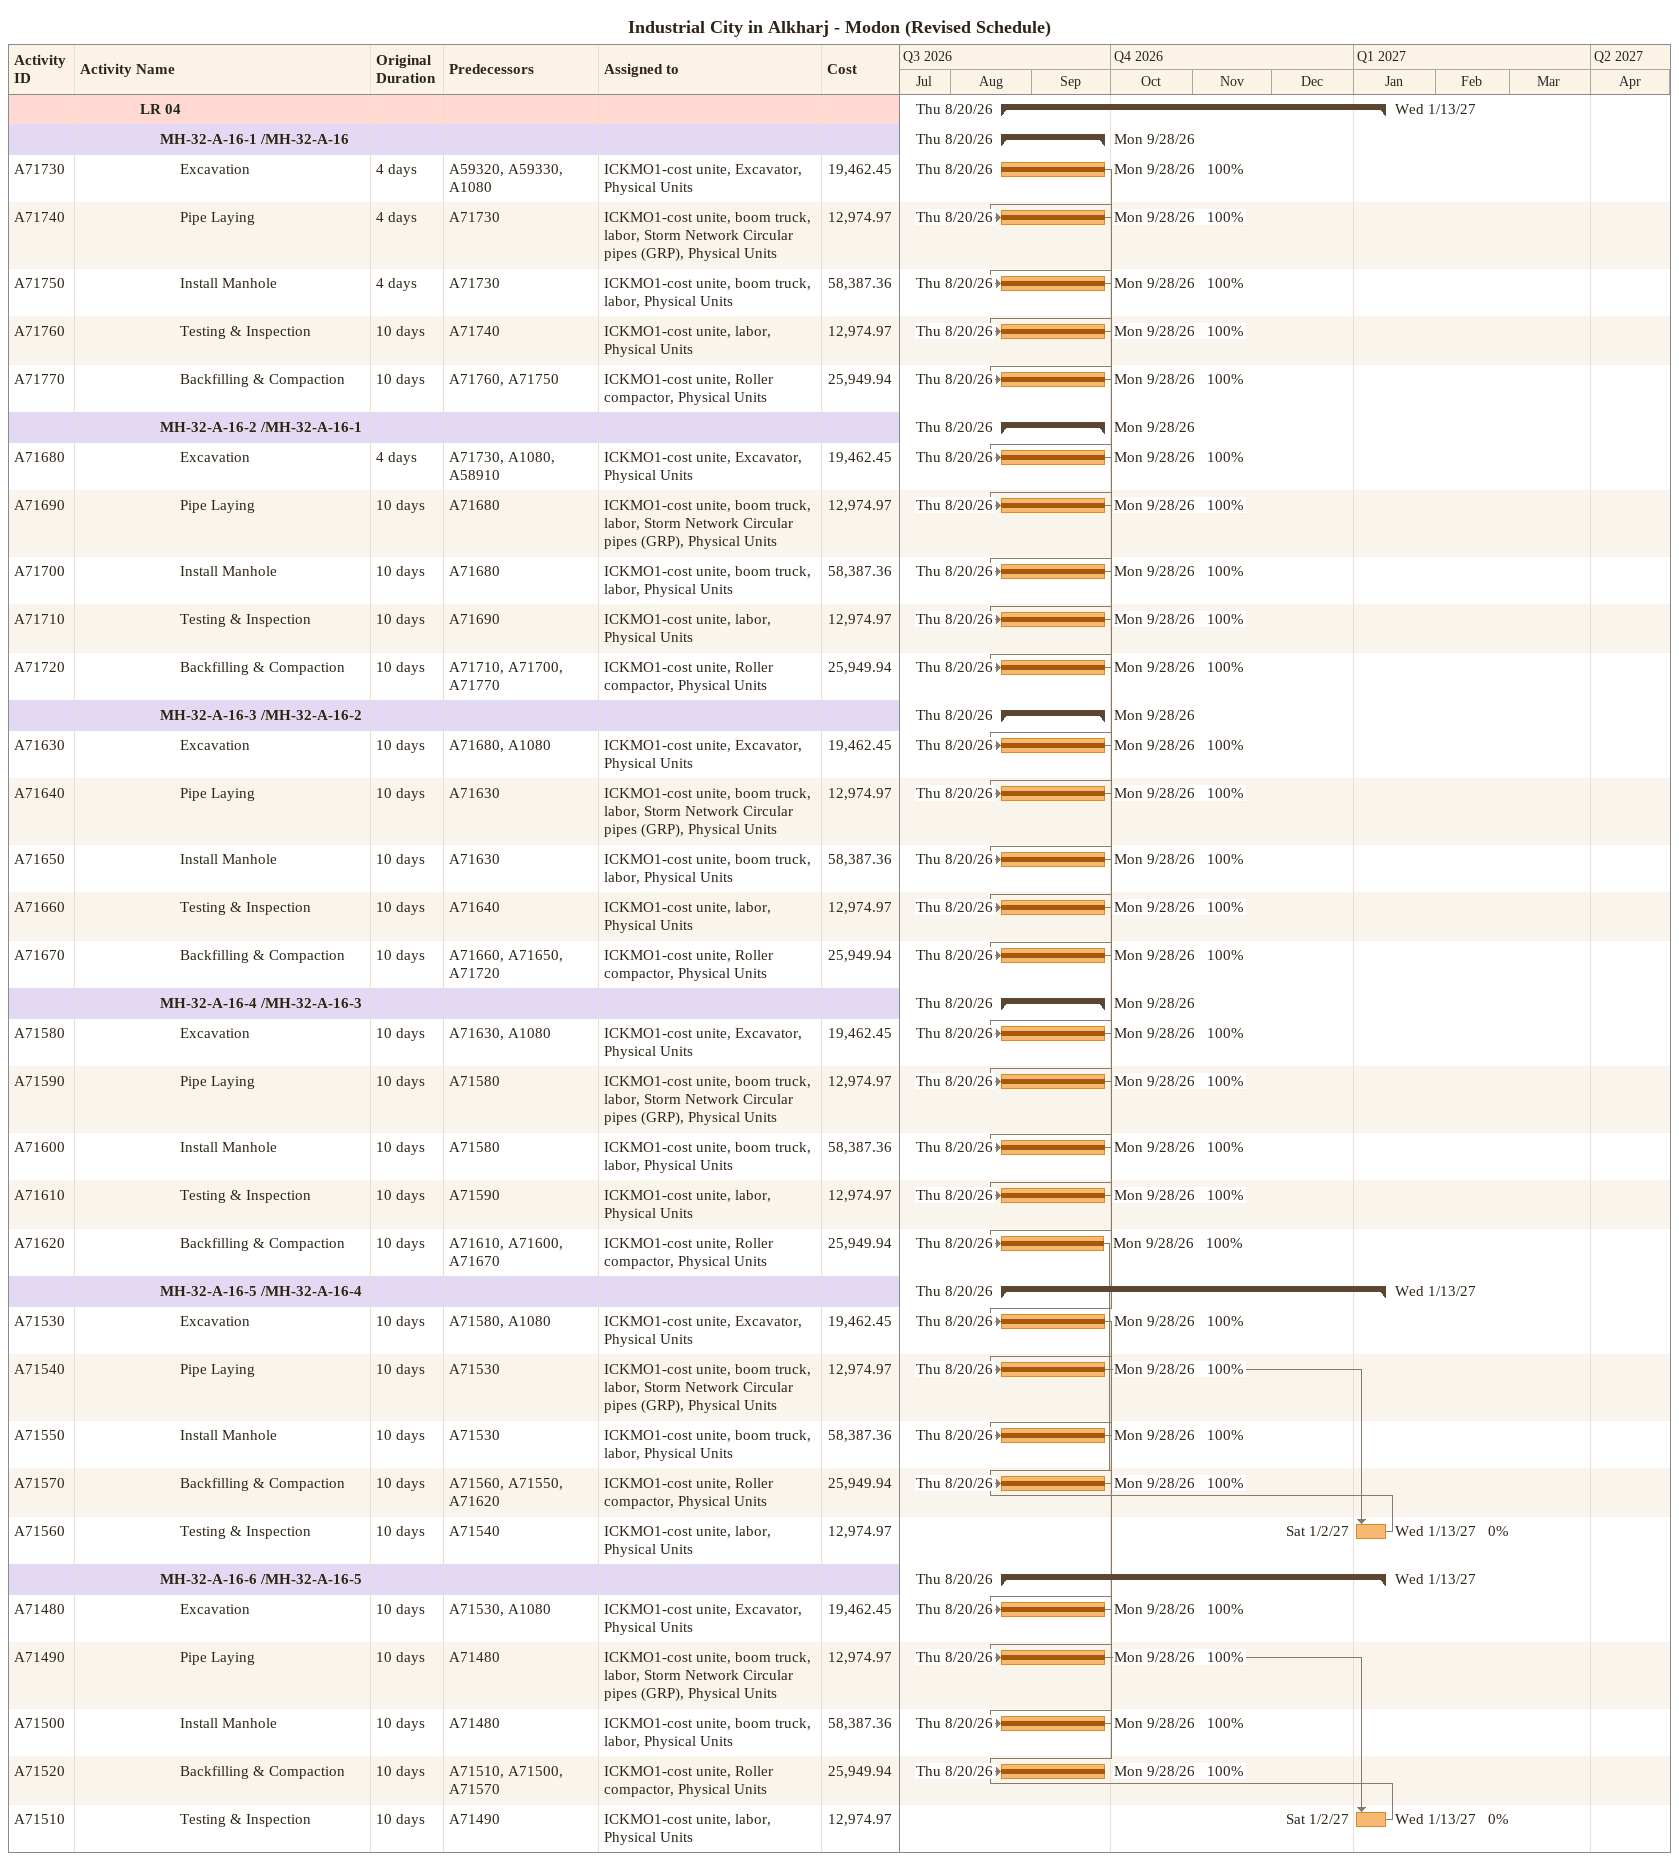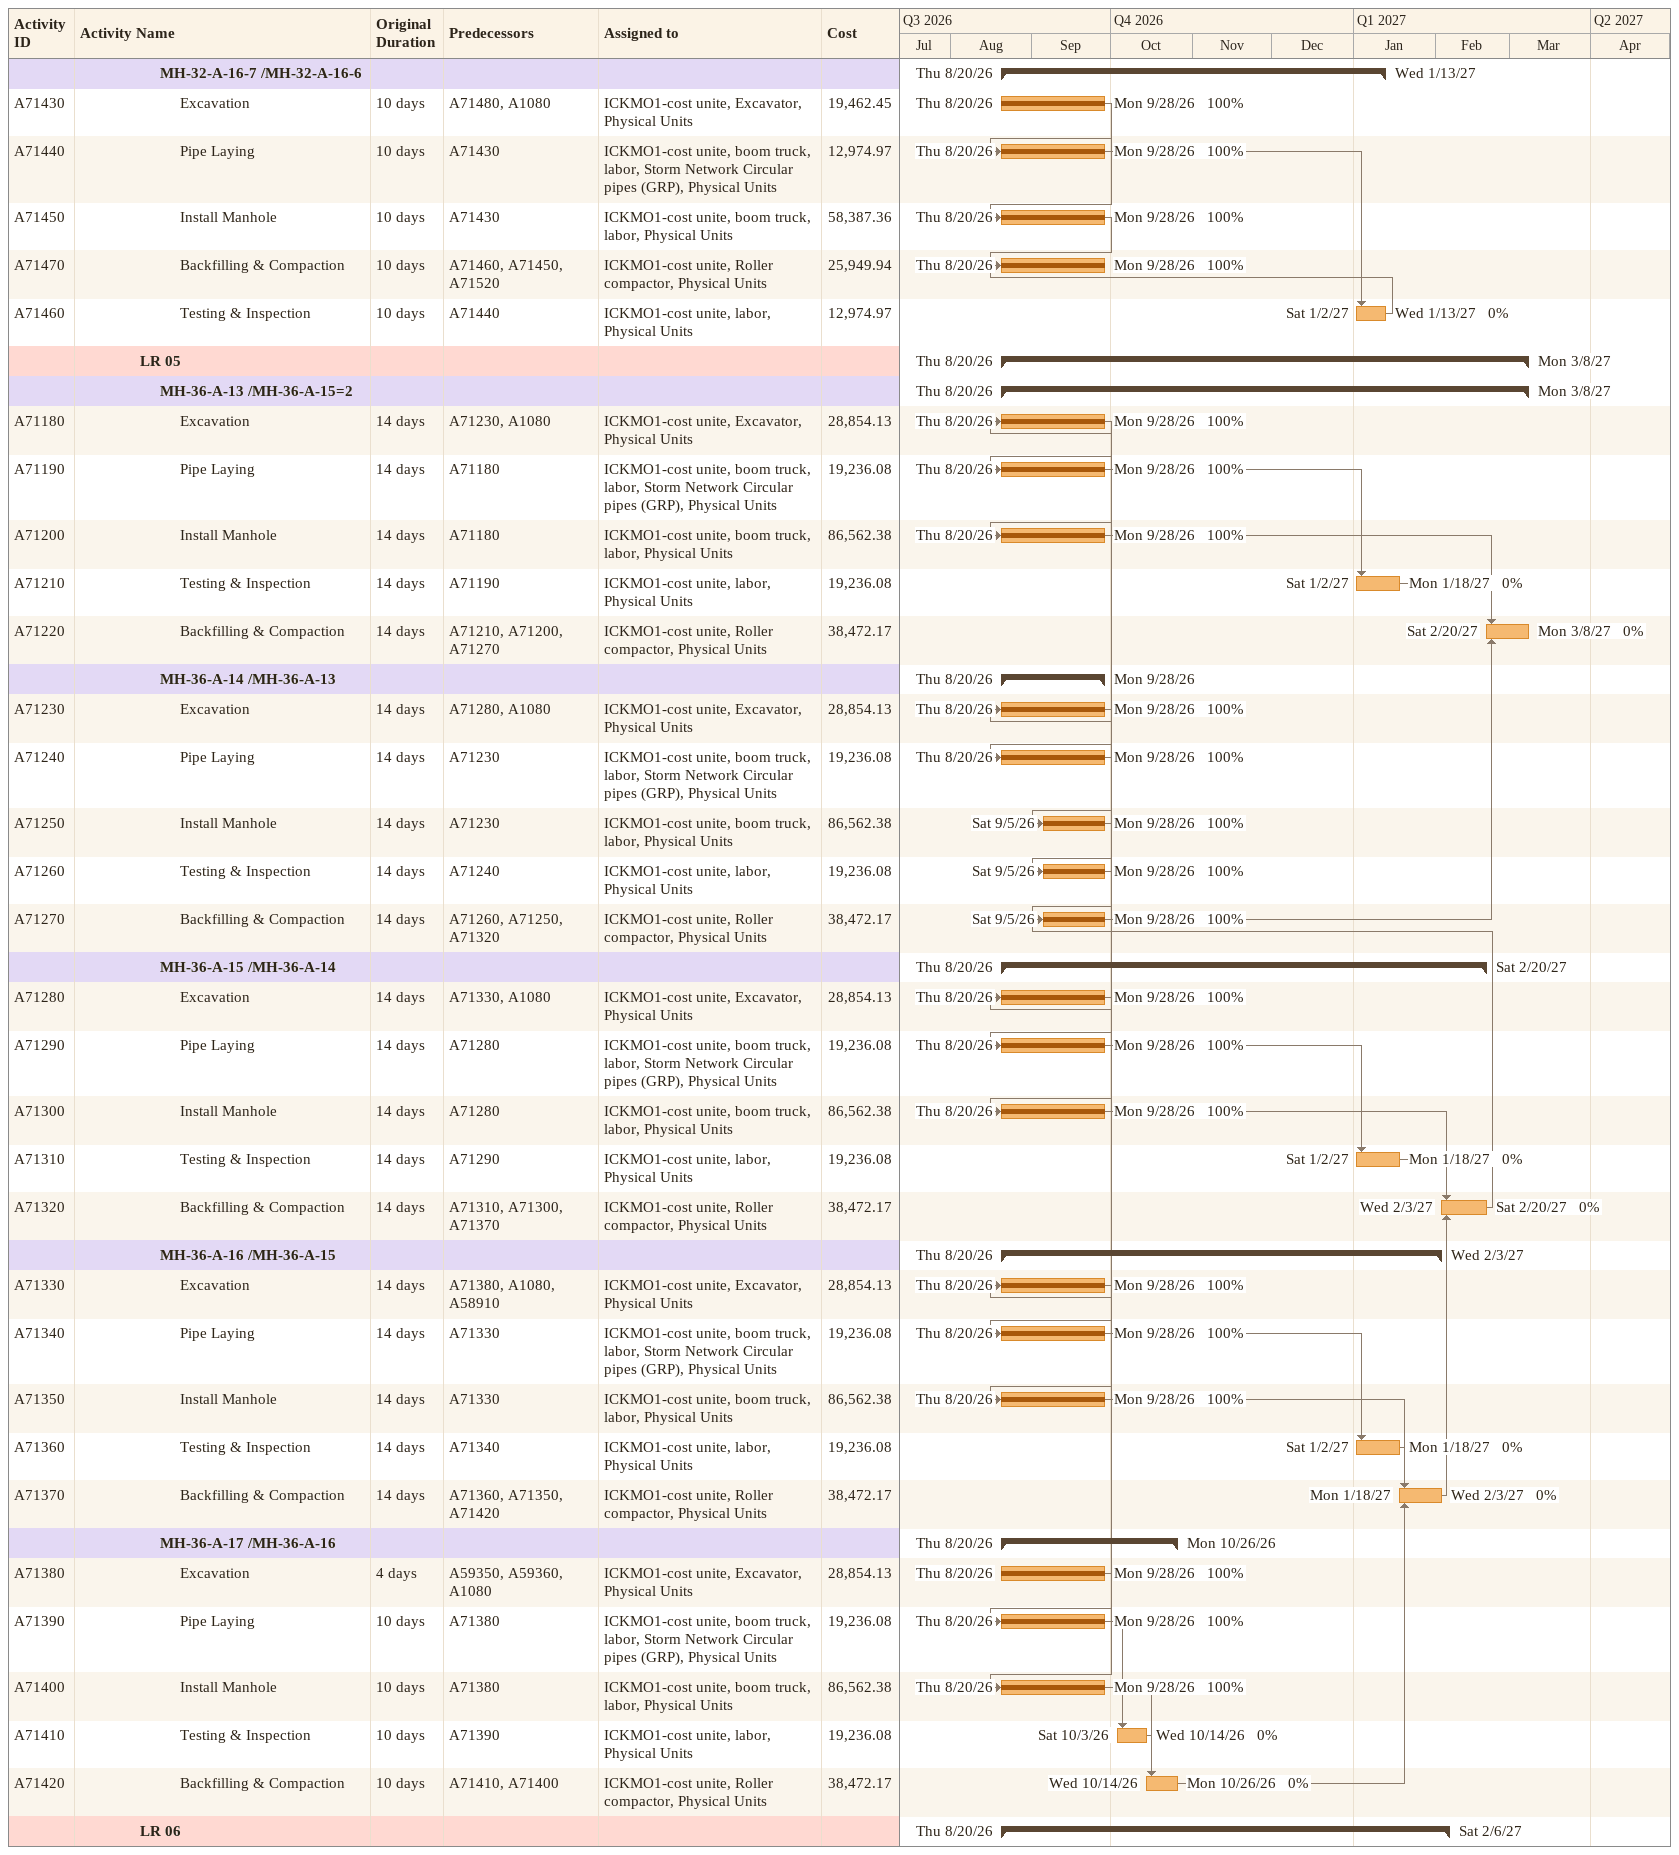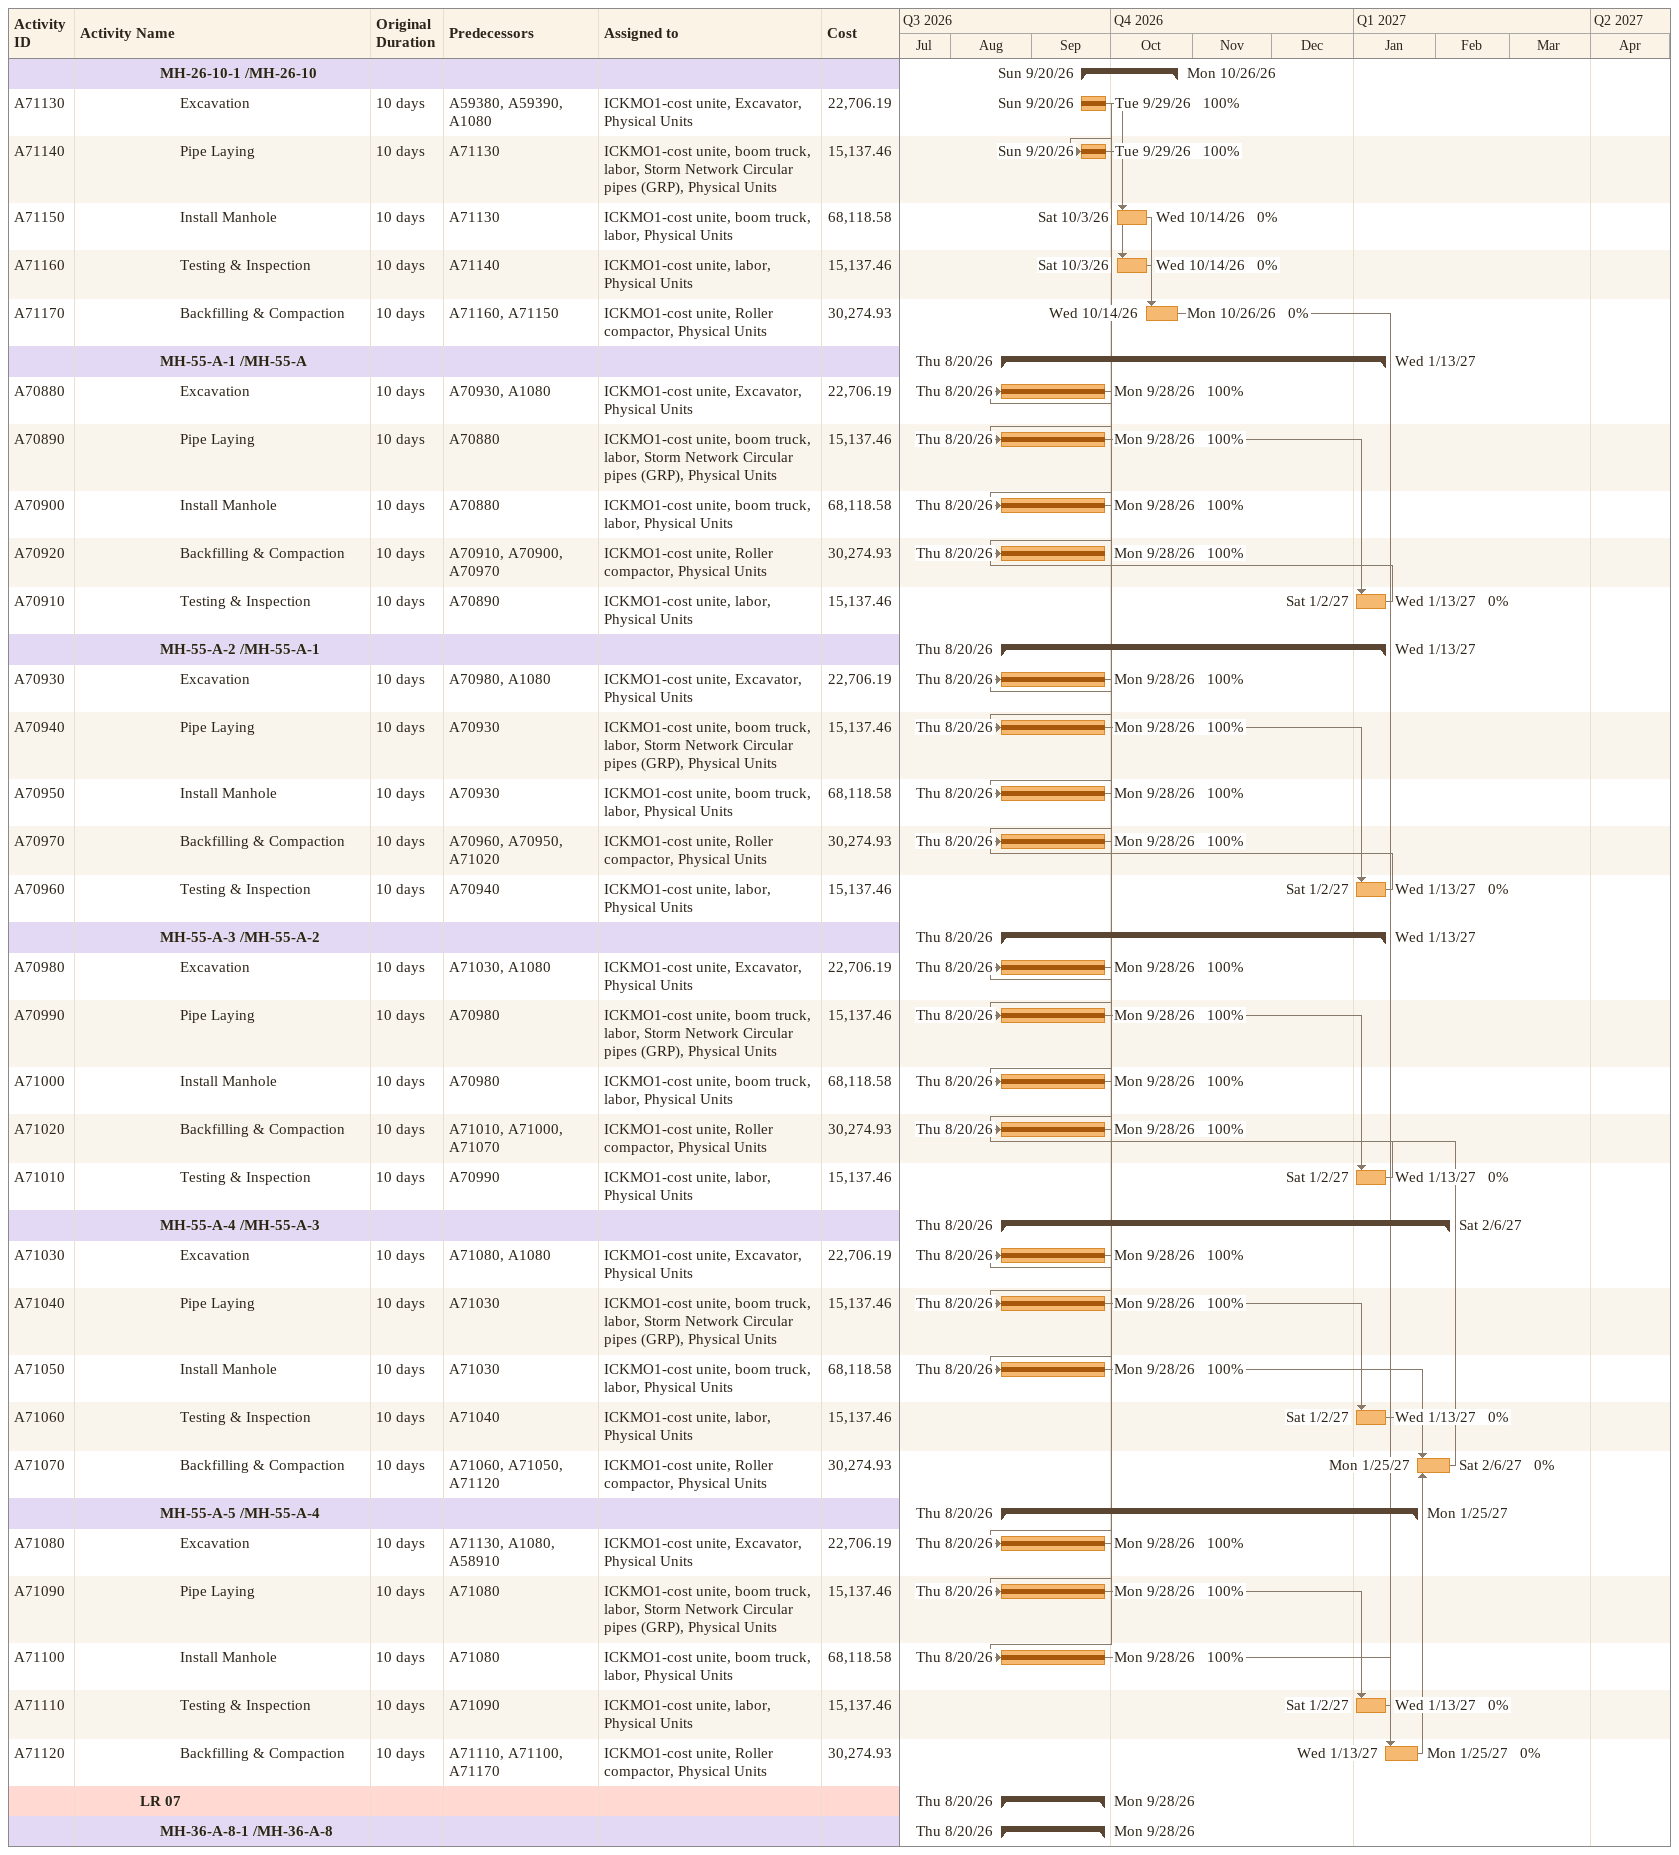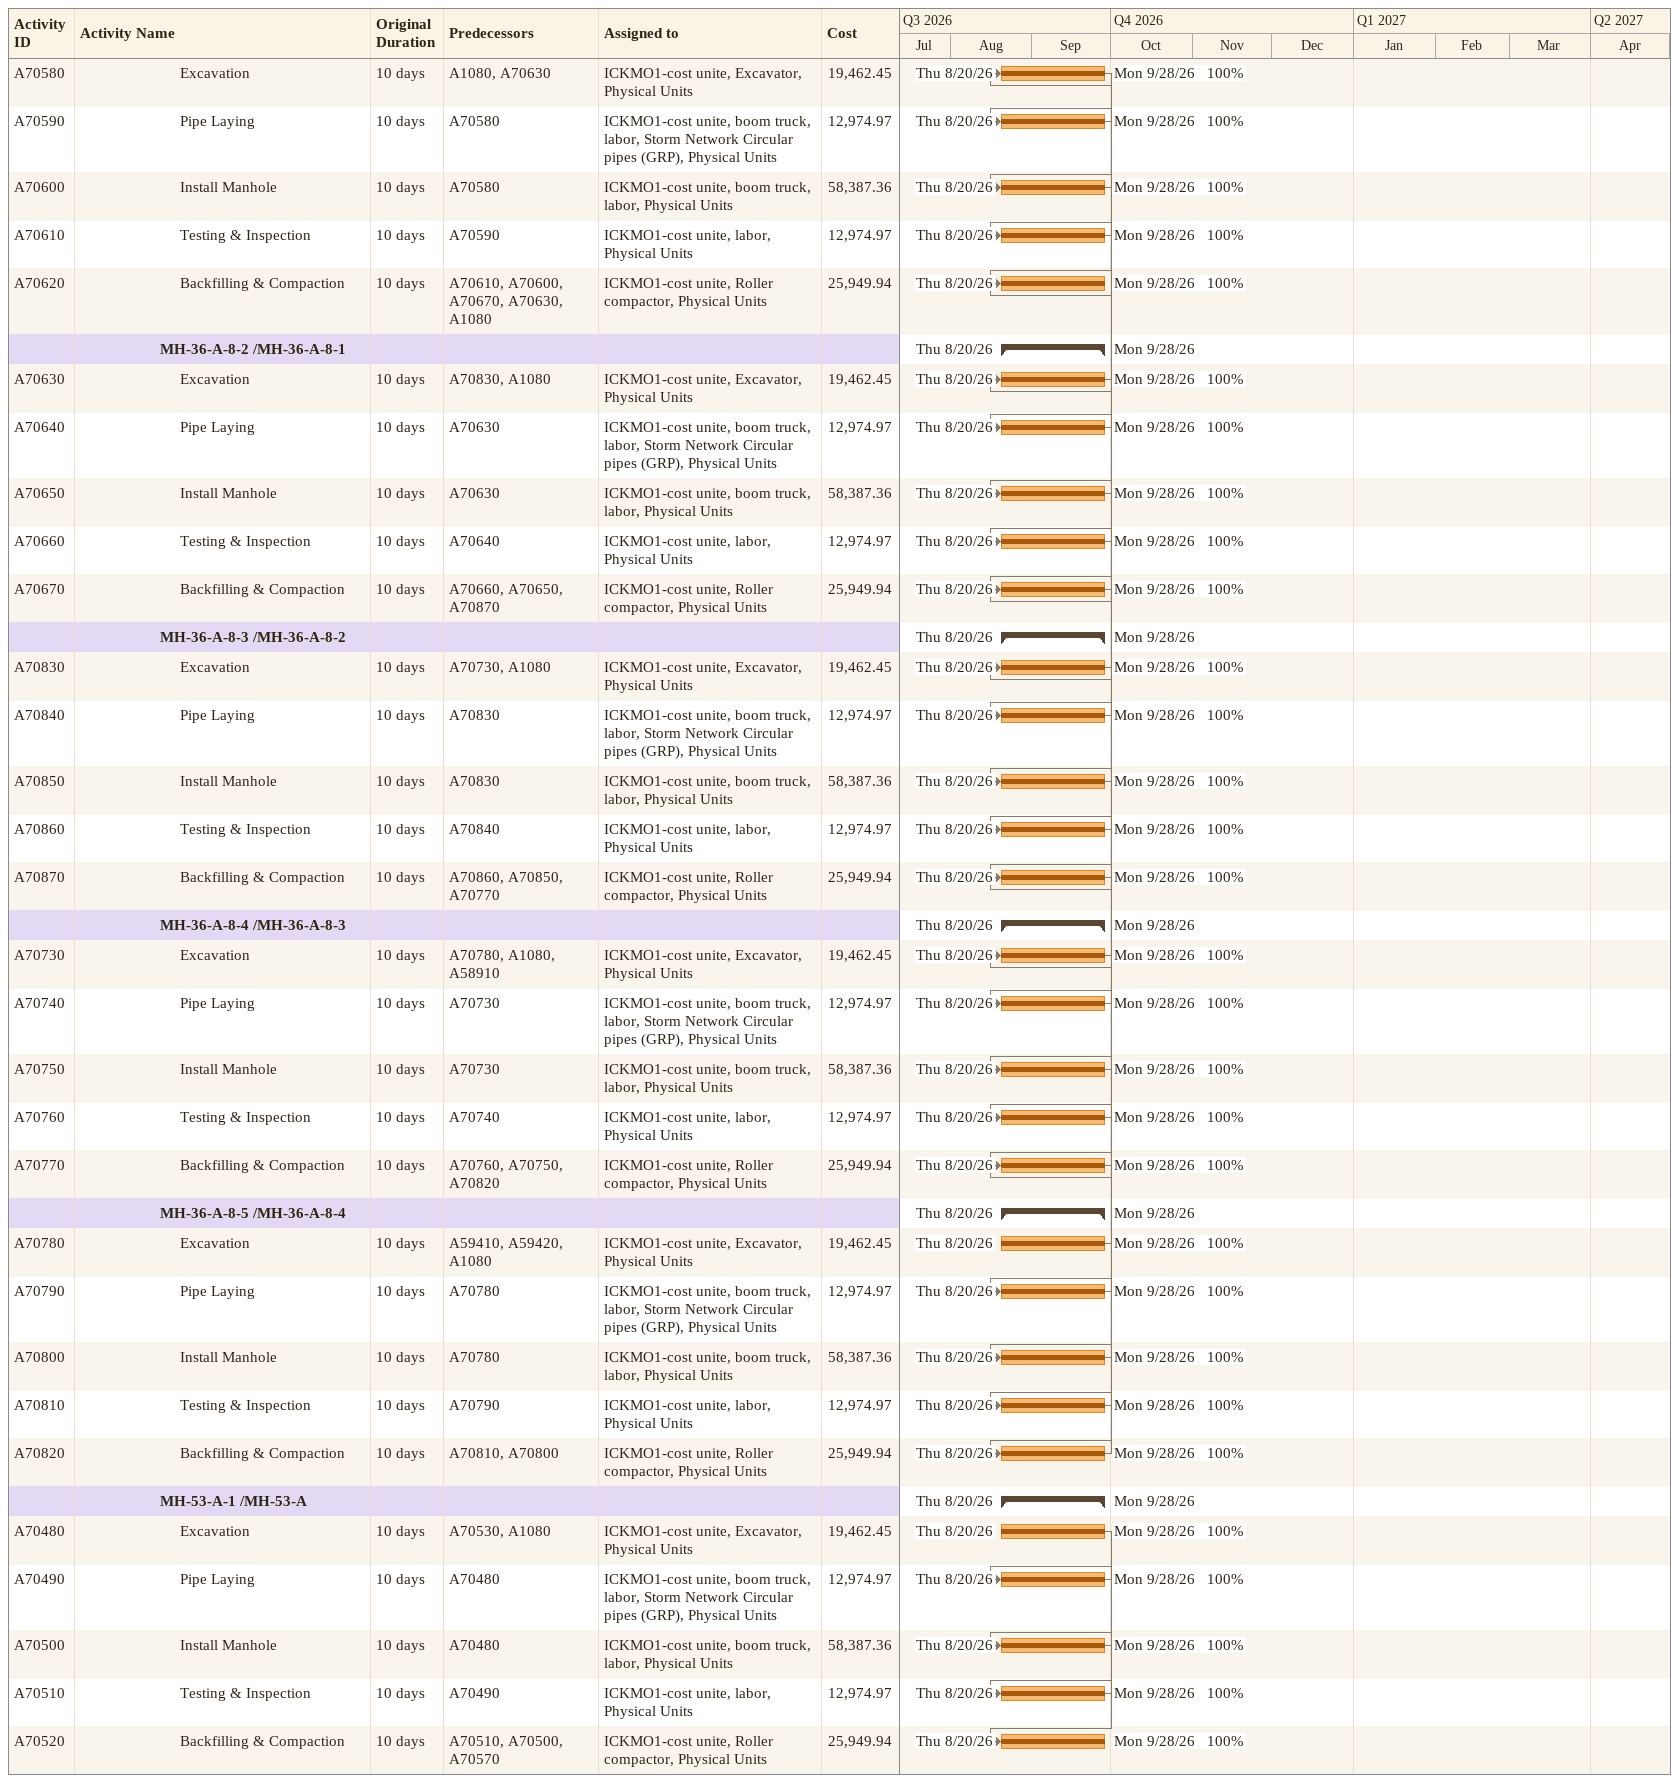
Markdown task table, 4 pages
Industrial City in Alkharj - Modon (Revised Schedule)

| ID | Level | Task | Original duration | Start | Finish | Predecessors | Resources | % complete | Cost |
|---|---|---|---|---|---|---|---|---|---|
|  | 4 | **LR 04** |  | 2026-08-20 | 2027-01-13 |  |  |  |  |
|  | 5 | **MH-32-A-16-1 /MH-32-A-16** |  | 2026-08-20 | 2026-09-28 |  |  |  |  |
| A71730 | 6 | Excavation | 4d | 2026-08-20 | 2026-09-28 | A59320, A59330, A1080 | ICKMO1-cost unite, Excavator, Physical Units | 100 | 19462.45 |
| A71740 | 6 | Pipe Laying | 4d | 2026-08-20 | 2026-09-28 | A71730 | ICKMO1-cost unite, boom truck, labor, Storm Network Circular pipes (GRP), Physical Units | 100 | 12974.97 |
| A71750 | 6 | Install Manhole | 4d | 2026-08-20 | 2026-09-28 | A71730 | ICKMO1-cost unite, boom truck, labor, Physical Units | 100 | 58387.36 |
| A71760 | 6 | Testing & Inspection | 10d | 2026-08-20 | 2026-09-28 | A71740 | ICKMO1-cost unite, labor, Physical Units | 100 | 12974.97 |
| A71770 | 6 | Backfilling & Compaction | 10d | 2026-08-20 | 2026-09-28 | A71760, A71750 | ICKMO1-cost unite, Roller compactor, Physical Units | 100 | 25949.94 |
|  | 5 | **MH-32-A-16-2 /MH-32-A-16-1** |  | 2026-08-20 | 2026-09-28 |  |  |  |  |
| A71680 | 6 | Excavation | 4d | 2026-08-20 | 2026-09-28 | A71730, A1080, A58910 | ICKMO1-cost unite, Excavator, Physical Units | 100 | 19462.45 |
| A71690 | 6 | Pipe Laying | 10d | 2026-08-20 | 2026-09-28 | A71680 | ICKMO1-cost unite, boom truck, labor, Storm Network Circular pipes (GRP), Physical Units | 100 | 12974.97 |
| A71700 | 6 | Install Manhole | 10d | 2026-08-20 | 2026-09-28 | A71680 | ICKMO1-cost unite, boom truck, labor, Physical Units | 100 | 58387.36 |
| A71710 | 6 | Testing & Inspection | 10d | 2026-08-20 | 2026-09-28 | A71690 | ICKMO1-cost unite, labor, Physical Units | 100 | 12974.97 |
| A71720 | 6 | Backfilling & Compaction | 10d | 2026-08-20 | 2026-09-28 | A71710, A71700, A71770 | ICKMO1-cost unite, Roller compactor, Physical Units | 100 | 25949.94 |
|  | 5 | **MH-32-A-16-3 /MH-32-A-16-2** |  | 2026-08-20 | 2026-09-28 |  |  |  |  |
| A71630 | 6 | Excavation | 10d | 2026-08-20 | 2026-09-28 | A71680, A1080 | ICKMO1-cost unite, Excavator, Physical Units | 100 | 19462.45 |
| A71640 | 6 | Pipe Laying | 10d | 2026-08-20 | 2026-09-28 | A71630 | ICKMO1-cost unite, boom truck, labor, Storm Network Circular pipes (GRP), Physical Units | 100 | 12974.97 |
| A71650 | 6 | Install Manhole | 10d | 2026-08-20 | 2026-09-28 | A71630 | ICKMO1-cost unite, boom truck, labor, Physical Units | 100 | 58387.36 |
| A71660 | 6 | Testing & Inspection | 10d | 2026-08-20 | 2026-09-28 | A71640 | ICKMO1-cost unite, labor, Physical Units | 100 | 12974.97 |
| A71670 | 6 | Backfilling & Compaction | 10d | 2026-08-20 | 2026-09-28 | A71660, A71650, A71720 | ICKMO1-cost unite, Roller compactor, Physical Units | 100 | 25949.94 |
|  | 5 | **MH-32-A-16-4 /MH-32-A-16-3** |  | 2026-08-20 | 2026-09-28 |  |  |  |  |
| A71580 | 6 | Excavation | 10d | 2026-08-20 | 2026-09-28 | A71630, A1080 | ICKMO1-cost unite, Excavator, Physical Units | 100 | 19462.45 |
| A71590 | 6 | Pipe Laying | 10d | 2026-08-20 | 2026-09-28 | A71580 | ICKMO1-cost unite, boom truck, labor, Storm Network Circular pipes (GRP), Physical Units | 100 | 12974.97 |
| A71600 | 6 | Install Manhole | 10d | 2026-08-20 | 2026-09-28 | A71580 | ICKMO1-cost unite, boom truck, labor, Physical Units | 100 | 58387.36 |
| A71610 | 6 | Testing & Inspection | 10d | 2026-08-20 | 2026-09-28 | A71590 | ICKMO1-cost unite, labor, Physical Units | 100 | 12974.97 |
| A71620 | 6 | Backfilling & Compaction | 10d | 2026-08-20 | 2026-09-28 | A71610, A71600, A71670 | ICKMO1-cost unite, Roller compactor, Physical Units | 100 | 25949.94 |
|  | 5 | **MH-32-A-16-5 /MH-32-A-16-4** |  | 2026-08-20 | 2027-01-13 |  |  |  |  |
| A71530 | 6 | Excavation | 10d | 2026-08-20 | 2026-09-28 | A71580, A1080 | ICKMO1-cost unite, Excavator, Physical Units | 100 | 19462.45 |
| A71540 | 6 | Pipe Laying | 10d | 2026-08-20 | 2026-09-28 | A71530 | ICKMO1-cost unite, boom truck, labor, Storm Network Circular pipes (GRP), Physical Units | 100 | 12974.97 |
| A71550 | 6 | Install Manhole | 10d | 2026-08-20 | 2026-09-28 | A71530 | ICKMO1-cost unite, boom truck, labor, Physical Units | 100 | 58387.36 |
| A71570 | 6 | Backfilling & Compaction | 10d | 2026-08-20 | 2026-09-28 | A71560, A71550, A71620 | ICKMO1-cost unite, Roller compactor, Physical Units | 100 | 25949.94 |
| A71560 | 6 | Testing & Inspection | 10d | 2027-01-02 | 2027-01-13 | A71540 | ICKMO1-cost unite, labor, Physical Units | 0 | 12974.97 |
|  | 5 | **MH-32-A-16-6 /MH-32-A-16-5** |  | 2026-08-20 | 2027-01-13 |  |  |  |  |
| A71480 | 6 | Excavation | 10d | 2026-08-20 | 2026-09-28 | A71530, A1080 | ICKMO1-cost unite, Excavator, Physical Units | 100 | 19462.45 |
| A71490 | 6 | Pipe Laying | 10d | 2026-08-20 | 2026-09-28 | A71480 | ICKMO1-cost unite, boom truck, labor, Storm Network Circular pipes (GRP), Physical Units | 100 | 12974.97 |
| A71500 | 6 | Install Manhole | 10d | 2026-08-20 | 2026-09-28 | A71480 | ICKMO1-cost unite, boom truck, labor, Physical Units | 100 | 58387.36 |
| A71520 | 6 | Backfilling & Compaction | 10d | 2026-08-20 | 2026-09-28 | A71510, A71500, A71570 | ICKMO1-cost unite, Roller compactor, Physical Units | 100 | 25949.94 |
| A71510 | 6 | Testing & Inspection | 10d | 2027-01-02 | 2027-01-13 | A71490 | ICKMO1-cost unite, labor, Physical Units | 0 | 12974.97 |
|  | 5 | **MH-32-A-16-7 /MH-32-A-16-6** |  | 2026-08-20 | 2027-01-13 |  |  |  |  |
| A71430 | 6 | Excavation | 10d | 2026-08-20 | 2026-09-28 | A71480, A1080 | ICKMO1-cost unite, Excavator, Physical Units | 100 | 19462.45 |
| A71440 | 6 | Pipe Laying | 10d | 2026-08-20 | 2026-09-28 | A71430 | ICKMO1-cost unite, boom truck, labor, Storm Network Circular pipes (GRP), Physical Units | 100 | 12974.97 |
| A71450 | 6 | Install Manhole | 10d | 2026-08-20 | 2026-09-28 | A71430 | ICKMO1-cost unite, boom truck, labor, Physical Units | 100 | 58387.36 |
| A71470 | 6 | Backfilling & Compaction | 10d | 2026-08-20 | 2026-09-28 | A71460, A71450, A71520 | ICKMO1-cost unite, Roller compactor, Physical Units | 100 | 25949.94 |
| A71460 | 6 | Testing & Inspection | 10d | 2027-01-02 | 2027-01-13 | A71440 | ICKMO1-cost unite, labor, Physical Units | 0 | 12974.97 |
|  | 4 | **LR 05** |  | 2026-08-20 | 2027-03-08 |  |  |  |  |
|  | 5 | **MH-36-A-13 /MH-36-A-15=2** |  | 2026-08-20 | 2027-03-08 |  |  |  |  |
| A71180 | 6 | Excavation | 14d | 2026-08-20 | 2026-09-28 | A71230, A1080 | ICKMO1-cost unite, Excavator, Physical Units | 100 | 28854.13 |
| A71190 | 6 | Pipe Laying | 14d | 2026-08-20 | 2026-09-28 | A71180 | ICKMO1-cost unite, boom truck, labor, Storm Network Circular pipes (GRP), Physical Units | 100 | 19236.08 |
| A71200 | 6 | Install Manhole | 14d | 2026-08-20 | 2026-09-28 | A71180 | ICKMO1-cost unite, boom truck, labor, Physical Units | 100 | 86562.38 |
| A71210 | 6 | Testing & Inspection | 14d | 2027-01-02 | 2027-01-18 | A71190 | ICKMO1-cost unite, labor, Physical Units | 0 | 19236.08 |
| A71220 | 6 | Backfilling & Compaction | 14d | 2027-02-20 | 2027-03-08 | A71210, A71200, A71270 | ICKMO1-cost unite, Roller compactor, Physical Units | 0 | 38472.17 |
|  | 5 | **MH-36-A-14 /MH-36-A-13** |  | 2026-08-20 | 2026-09-28 |  |  |  |  |
| A71230 | 6 | Excavation | 14d | 2026-08-20 | 2026-09-28 | A71280, A1080 | ICKMO1-cost unite, Excavator, Physical Units | 100 | 28854.13 |
| A71240 | 6 | Pipe Laying | 14d | 2026-08-20 | 2026-09-28 | A71230 | ICKMO1-cost unite, boom truck, labor, Storm Network Circular pipes (GRP), Physical Units | 100 | 19236.08 |
| A71250 | 6 | Install Manhole | 14d | 2026-09-05 | 2026-09-28 | A71230 | ICKMO1-cost unite, boom truck, labor, Physical Units | 100 | 86562.38 |
| A71260 | 6 | Testing & Inspection | 14d | 2026-09-05 | 2026-09-28 | A71240 | ICKMO1-cost unite, labor, Physical Units | 100 | 19236.08 |
| A71270 | 6 | Backfilling & Compaction | 14d | 2026-09-05 | 2026-09-28 | A71260, A71250, A71320 | ICKMO1-cost unite, Roller compactor, Physical Units | 100 | 38472.17 |
|  | 5 | **MH-36-A-15 /MH-36-A-14** |  | 2026-08-20 | 2027-02-20 |  |  |  |  |
| A71280 | 6 | Excavation | 14d | 2026-08-20 | 2026-09-28 | A71330, A1080 | ICKMO1-cost unite, Excavator, Physical Units | 100 | 28854.13 |
| A71290 | 6 | Pipe Laying | 14d | 2026-08-20 | 2026-09-28 | A71280 | ICKMO1-cost unite, boom truck, labor, Storm Network Circular pipes (GRP), Physical Units | 100 | 19236.08 |
| A71300 | 6 | Install Manhole | 14d | 2026-08-20 | 2026-09-28 | A71280 | ICKMO1-cost unite, boom truck, labor, Physical Units | 100 | 86562.38 |
| A71310 | 6 | Testing & Inspection | 14d | 2027-01-02 | 2027-01-18 | A71290 | ICKMO1-cost unite, labor, Physical Units | 0 | 19236.08 |
| A71320 | 6 | Backfilling & Compaction | 14d | 2027-02-03 | 2027-02-20 | A71310, A71300, A71370 | ICKMO1-cost unite, Roller compactor, Physical Units | 0 | 38472.17 |
|  | 5 | **MH-36-A-16 /MH-36-A-15** |  | 2026-08-20 | 2027-02-03 |  |  |  |  |
| A71330 | 6 | Excavation | 14d | 2026-08-20 | 2026-09-28 | A71380, A1080, A58910 | ICKMO1-cost unite, Excavator, Physical Units | 100 | 28854.13 |
| A71340 | 6 | Pipe Laying | 14d | 2026-08-20 | 2026-09-28 | A71330 | ICKMO1-cost unite, boom truck, labor, Storm Network Circular pipes (GRP), Physical Units | 100 | 19236.08 |
| A71350 | 6 | Install Manhole | 14d | 2026-08-20 | 2026-09-28 | A71330 | ICKMO1-cost unite, boom truck, labor, Physical Units | 100 | 86562.38 |
| A71360 | 6 | Testing & Inspection | 14d | 2027-01-02 | 2027-01-18 | A71340 | ICKMO1-cost unite, labor, Physical Units | 0 | 19236.08 |
| A71370 | 6 | Backfilling & Compaction | 14d | 2027-01-18 | 2027-02-03 | A71360, A71350, A71420 | ICKMO1-cost unite, Roller compactor, Physical Units | 0 | 38472.17 |
|  | 5 | **MH-36-A-17 /MH-36-A-16** |  | 2026-08-20 | 2026-10-26 |  |  |  |  |
| A71380 | 6 | Excavation | 4d | 2026-08-20 | 2026-09-28 | A59350, A59360, A1080 | ICKMO1-cost unite, Excavator, Physical Units | 100 | 28854.13 |
| A71390 | 6 | Pipe Laying | 10d | 2026-08-20 | 2026-09-28 | A71380 | ICKMO1-cost unite, boom truck, labor, Storm Network Circular pipes (GRP), Physical Units | 100 | 19236.08 |
| A71400 | 6 | Install Manhole | 10d | 2026-08-20 | 2026-09-28 | A71380 | ICKMO1-cost unite, boom truck, labor, Physical Units | 100 | 86562.38 |
| A71410 | 6 | Testing & Inspection | 10d | 2026-10-03 | 2026-10-14 | A71390 | ICKMO1-cost unite, labor, Physical Units | 0 | 19236.08 |
| A71420 | 6 | Backfilling & Compaction | 10d | 2026-10-14 | 2026-10-26 | A71410, A71400 | ICKMO1-cost unite, Roller compactor, Physical Units | 0 | 38472.17 |
|  | 4 | **LR 06** |  | 2026-08-20 | 2027-02-06 |  |  |  |  |
|  | 5 | **MH-26-10-1 /MH-26-10** |  | 2026-09-20 | 2026-10-26 |  |  |  |  |
| A71130 | 6 | Excavation | 10d | 2026-09-20 | 2026-09-29 | A59380, A59390, A1080 | ICKMO1-cost unite, Excavator, Physical Units | 100 | 22706.19 |
| A71140 | 6 | Pipe Laying | 10d | 2026-09-20 | 2026-09-29 | A71130 | ICKMO1-cost unite, boom truck, labor, Storm Network Circular pipes (GRP), Physical Units | 100 | 15137.46 |
| A71150 | 6 | Install Manhole | 10d | 2026-10-03 | 2026-10-14 | A71130 | ICKMO1-cost unite, boom truck, labor, Physical Units | 0 | 68118.58 |
| A71160 | 6 | Testing & Inspection | 10d | 2026-10-03 | 2026-10-14 | A71140 | ICKMO1-cost unite, labor, Physical Units | 0 | 15137.46 |
| A71170 | 6 | Backfilling & Compaction | 10d | 2026-10-14 | 2026-10-26 | A71160, A71150 | ICKMO1-cost unite, Roller compactor, Physical Units | 0 | 30274.93 |
|  | 5 | **MH-55-A-1 /MH-55-A** |  | 2026-08-20 | 2027-01-13 |  |  |  |  |
| A70880 | 6 | Excavation | 10d | 2026-08-20 | 2026-09-28 | A70930, A1080 | ICKMO1-cost unite, Excavator, Physical Units | 100 | 22706.19 |
| A70890 | 6 | Pipe Laying | 10d | 2026-08-20 | 2026-09-28 | A70880 | ICKMO1-cost unite, boom truck, labor, Storm Network Circular pipes (GRP), Physical Units | 100 | 15137.46 |
| A70900 | 6 | Install Manhole | 10d | 2026-08-20 | 2026-09-28 | A70880 | ICKMO1-cost unite, boom truck, labor, Physical Units | 100 | 68118.58 |
| A70920 | 6 | Backfilling & Compaction | 10d | 2026-08-20 | 2026-09-28 | A70910, A70900, A70970 | ICKMO1-cost unite, Roller compactor, Physical Units | 100 | 30274.93 |
| A70910 | 6 | Testing & Inspection | 10d | 2027-01-02 | 2027-01-13 | A70890 | ICKMO1-cost unite, labor, Physical Units | 0 | 15137.46 |
|  | 5 | **MH-55-A-2 /MH-55-A-1** |  | 2026-08-20 | 2027-01-13 |  |  |  |  |
| A70930 | 6 | Excavation | 10d | 2026-08-20 | 2026-09-28 | A70980, A1080 | ICKMO1-cost unite, Excavator, Physical Units | 100 | 22706.19 |
| A70940 | 6 | Pipe Laying | 10d | 2026-08-20 | 2026-09-28 | A70930 | ICKMO1-cost unite, boom truck, labor, Storm Network Circular pipes (GRP), Physical Units | 100 | 15137.46 |
| A70950 | 6 | Install Manhole | 10d | 2026-08-20 | 2026-09-28 | A70930 | ICKMO1-cost unite, boom truck, labor, Physical Units | 100 | 68118.58 |
| A70970 | 6 | Backfilling & Compaction | 10d | 2026-08-20 | 2026-09-28 | A70960, A70950, A71020 | ICKMO1-cost unite, Roller compactor, Physical Units | 100 | 30274.93 |
| A70960 | 6 | Testing & Inspection | 10d | 2027-01-02 | 2027-01-13 | A70940 | ICKMO1-cost unite, labor, Physical Units | 0 | 15137.46 |
|  | 5 | **MH-55-A-3 /MH-55-A-2** |  | 2026-08-20 | 2027-01-13 |  |  |  |  |
| A70980 | 6 | Excavation | 10d | 2026-08-20 | 2026-09-28 | A71030, A1080 | ICKMO1-cost unite, Excavator, Physical Units | 100 | 22706.19 |
| A70990 | 6 | Pipe Laying | 10d | 2026-08-20 | 2026-09-28 | A70980 | ICKMO1-cost unite, boom truck, labor, Storm Network Circular pipes (GRP), Physical Units | 100 | 15137.46 |
| A71000 | 6 | Install Manhole | 10d | 2026-08-20 | 2026-09-28 | A70980 | ICKMO1-cost unite, boom truck, labor, Physical Units | 100 | 68118.58 |
| A71020 | 6 | Backfilling & Compaction | 10d | 2026-08-20 | 2026-09-28 | A71010, A71000, A71070 | ICKMO1-cost unite, Roller compactor, Physical Units | 100 | 30274.93 |
| A71010 | 6 | Testing & Inspection | 10d | 2027-01-02 | 2027-01-13 | A70990 | ICKMO1-cost unite, labor, Physical Units | 0 | 15137.46 |
|  | 5 | **MH-55-A-4 /MH-55-A-3** |  | 2026-08-20 | 2027-02-06 |  |  |  |  |
| A71030 | 6 | Excavation | 10d | 2026-08-20 | 2026-09-28 | A71080, A1080 | ICKMO1-cost unite, Excavator, Physical Units | 100 | 22706.19 |
| A71040 | 6 | Pipe Laying | 10d | 2026-08-20 | 2026-09-28 | A71030 | ICKMO1-cost unite, boom truck, labor, Storm Network Circular pipes (GRP), Physical Units | 100 | 15137.46 |
| A71050 | 6 | Install Manhole | 10d | 2026-08-20 | 2026-09-28 | A71030 | ICKMO1-cost unite, boom truck, labor, Physical Units | 100 | 68118.58 |
| A71060 | 6 | Testing & Inspection | 10d | 2027-01-02 | 2027-01-13 | A71040 | ICKMO1-cost unite, labor, Physical Units | 0 | 15137.46 |
| A71070 | 6 | Backfilling & Compaction | 10d | 2027-01-25 | 2027-02-06 | A71060, A71050, A71120 | ICKMO1-cost unite, Roller compactor, Physical Units | 0 | 30274.93 |
|  | 5 | **MH-55-A-5 /MH-55-A-4** |  | 2026-08-20 | 2027-01-25 |  |  |  |  |
| A71080 | 6 | Excavation | 10d | 2026-08-20 | 2026-09-28 | A71130, A1080, A58910 | ICKMO1-cost unite, Excavator, Physical Units | 100 | 22706.19 |
| A71090 | 6 | Pipe Laying | 10d | 2026-08-20 | 2026-09-28 | A71080 | ICKMO1-cost unite, boom truck, labor, Storm Network Circular pipes (GRP), Physical Units | 100 | 15137.46 |
| A71100 | 6 | Install Manhole | 10d | 2026-08-20 | 2026-09-28 | A71080 | ICKMO1-cost unite, boom truck, labor, Physical Units | 100 | 68118.58 |
| A71110 | 6 | Testing & Inspection | 10d | 2027-01-02 | 2027-01-13 | A71090 | ICKMO1-cost unite, labor, Physical Units | 0 | 15137.46 |
| A71120 | 6 | Backfilling & Compaction | 10d | 2027-01-13 | 2027-01-25 | A71110, A71100, A71170 | ICKMO1-cost unite, Roller compactor, Physical Units | 0 | 30274.93 |
|  | 4 | **LR 07** |  | 2026-08-20 | 2026-09-28 |  |  |  |  |
|  | 5 | **MH-36-A-8-1 /MH-36-A-8** |  | 2026-08-20 | 2026-09-28 |  |  |  |  |
| A70580 | 6 | Excavation | 10d | 2026-08-20 | 2026-09-28 | A1080, A70630 | ICKMO1-cost unite, Excavator, Physical Units | 100 | 19462.45 |
| A70590 | 6 | Pipe Laying | 10d | 2026-08-20 | 2026-09-28 | A70580 | ICKMO1-cost unite, boom truck, labor, Storm Network Circular pipes (GRP), Physical Units | 100 | 12974.97 |
| A70600 | 6 | Install Manhole | 10d | 2026-08-20 | 2026-09-28 | A70580 | ICKMO1-cost unite, boom truck, labor, Physical Units | 100 | 58387.36 |
| A70610 | 6 | Testing & Inspection | 10d | 2026-08-20 | 2026-09-28 | A70590 | ICKMO1-cost unite, labor, Physical Units | 100 | 12974.97 |
| A70620 | 6 | Backfilling & Compaction | 10d | 2026-08-20 | 2026-09-28 | A70610, A70600, A70670, A70630, A1080 | ICKMO1-cost unite, Roller compactor, Physical Units | 100 | 25949.94 |
|  | 5 | **MH-36-A-8-2 /MH-36-A-8-1** |  | 2026-08-20 | 2026-09-28 |  |  |  |  |
| A70630 | 6 | Excavation | 10d | 2026-08-20 | 2026-09-28 | A70830, A1080 | ICKMO1-cost unite, Excavator, Physical Units | 100 | 19462.45 |
| A70640 | 6 | Pipe Laying | 10d | 2026-08-20 | 2026-09-28 | A70630 | ICKMO1-cost unite, boom truck, labor, Storm Network Circular pipes (GRP), Physical Units | 100 | 12974.97 |
| A70650 | 6 | Install Manhole | 10d | 2026-08-20 | 2026-09-28 | A70630 | ICKMO1-cost unite, boom truck, labor, Physical Units | 100 | 58387.36 |
| A70660 | 6 | Testing & Inspection | 10d | 2026-08-20 | 2026-09-28 | A70640 | ICKMO1-cost unite, labor, Physical Units | 100 | 12974.97 |
| A70670 | 6 | Backfilling & Compaction | 10d | 2026-08-20 | 2026-09-28 | A70660, A70650, A70870 | ICKMO1-cost unite, Roller compactor, Physical Units | 100 | 25949.94 |
|  | 5 | **MH-36-A-8-3 /MH-36-A-8-2** |  | 2026-08-20 | 2026-09-28 |  |  |  |  |
| A70830 | 6 | Excavation | 10d | 2026-08-20 | 2026-09-28 | A70730, A1080 | ICKMO1-cost unite, Excavator, Physical Units | 100 | 19462.45 |
| A70840 | 6 | Pipe Laying | 10d | 2026-08-20 | 2026-09-28 | A70830 | ICKMO1-cost unite, boom truck, labor, Storm Network Circular pipes (GRP), Physical Units | 100 | 12974.97 |
| A70850 | 6 | Install Manhole | 10d | 2026-08-20 | 2026-09-28 | A70830 | ICKMO1-cost unite, boom truck, labor, Physical Units | 100 | 58387.36 |
| A70860 | 6 | Testing & Inspection | 10d | 2026-08-20 | 2026-09-28 | A70840 | ICKMO1-cost unite, labor, Physical Units | 100 | 12974.97 |
| A70870 | 6 | Backfilling & Compaction | 10d | 2026-08-20 | 2026-09-28 | A70860, A70850, A70770 | ICKMO1-cost unite, Roller compactor, Physical Units | 100 | 25949.94 |
|  | 5 | **MH-36-A-8-4 /MH-36-A-8-3** |  | 2026-08-20 | 2026-09-28 |  |  |  |  |
| A70730 | 6 | Excavation | 10d | 2026-08-20 | 2026-09-28 | A70780, A1080, A58910 | ICKMO1-cost unite, Excavator, Physical Units | 100 | 19462.45 |
| A70740 | 6 | Pipe Laying | 10d | 2026-08-20 | 2026-09-28 | A70730 | ICKMO1-cost unite, boom truck, labor, Storm Network Circular pipes (GRP), Physical Units | 100 | 12974.97 |
| A70750 | 6 | Install Manhole | 10d | 2026-08-20 | 2026-09-28 | A70730 | ICKMO1-cost unite, boom truck, labor, Physical Units | 100 | 58387.36 |
| A70760 | 6 | Testing & Inspection | 10d | 2026-08-20 | 2026-09-28 | A70740 | ICKMO1-cost unite, labor, Physical Units | 100 | 12974.97 |
| A70770 | 6 | Backfilling & Compaction | 10d | 2026-08-20 | 2026-09-28 | A70760, A70750, A70820 | ICKMO1-cost unite, Roller compactor, Physical Units | 100 | 25949.94 |
|  | 5 | **MH-36-A-8-5 /MH-36-A-8-4** |  | 2026-08-20 | 2026-09-28 |  |  |  |  |
| A70780 | 6 | Excavation | 10d | 2026-08-20 | 2026-09-28 | A59410, A59420, A1080 | ICKMO1-cost unite, Excavator, Physical Units | 100 | 19462.45 |
| A70790 | 6 | Pipe Laying | 10d | 2026-08-20 | 2026-09-28 | A70780 | ICKMO1-cost unite, boom truck, labor, Storm Network Circular pipes (GRP), Physical Units | 100 | 12974.97 |
| A70800 | 6 | Install Manhole | 10d | 2026-08-20 | 2026-09-28 | A70780 | ICKMO1-cost unite, boom truck, labor, Physical Units | 100 | 58387.36 |
| A70810 | 6 | Testing & Inspection | 10d | 2026-08-20 | 2026-09-28 | A70790 | ICKMO1-cost unite, labor, Physical Units | 100 | 12974.97 |
| A70820 | 6 | Backfilling & Compaction | 10d | 2026-08-20 | 2026-09-28 | A70810, A70800 | ICKMO1-cost unite, Roller compactor, Physical Units | 100 | 25949.94 |
|  | 5 | **MH-53-A-1 /MH-53-A** |  | 2026-08-20 | 2026-09-28 |  |  |  |  |
| A70480 | 6 | Excavation | 10d | 2026-08-20 | 2026-09-28 | A70530, A1080 | ICKMO1-cost unite, Excavator, Physical Units | 100 | 19462.45 |
| A70490 | 6 | Pipe Laying | 10d | 2026-08-20 | 2026-09-28 | A70480 | ICKMO1-cost unite, boom truck, labor, Storm Network Circular pipes (GRP), Physical Units | 100 | 12974.97 |
| A70500 | 6 | Install Manhole | 10d | 2026-08-20 | 2026-09-28 | A70480 | ICKMO1-cost unite, boom truck, labor, Physical Units | 100 | 58387.36 |
| A70510 | 6 | Testing & Inspection | 10d | 2026-08-20 | 2026-09-28 | A70490 | ICKMO1-cost unite, labor, Physical Units | 100 | 12974.97 |
| A70520 | 6 | Backfilling & Compaction | 10d | 2026-08-20 | 2026-09-28 | A70510, A70500, A70570 | ICKMO1-cost unite, Roller compactor, Physical Units | 100 | 25949.94 |
